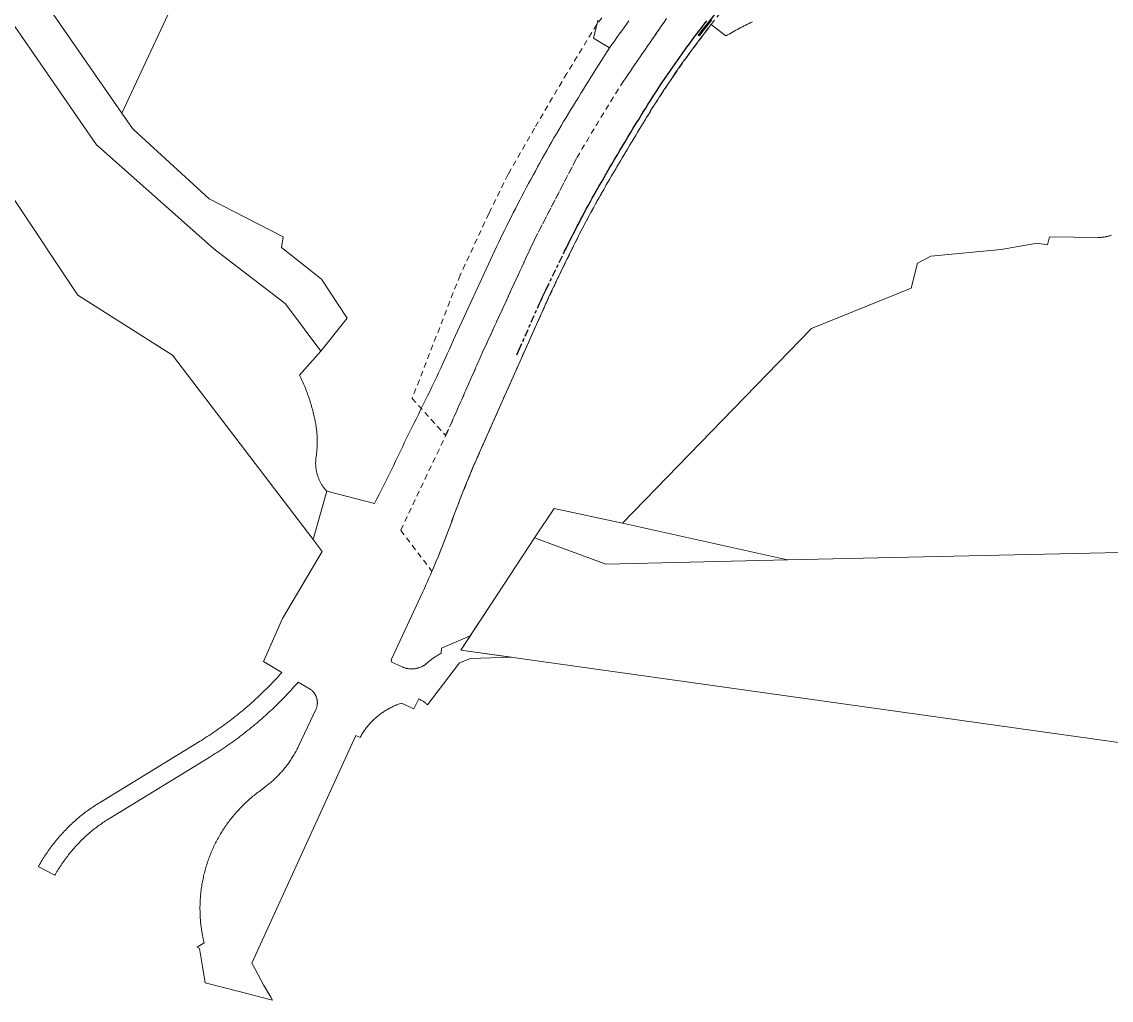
# Model space of a CAD drawing. Header units: metres. Extents: x 302931 to 308644, y 6253878 to 6257414.
# Drawn here: x 306749 to 307331, y 6254260 to 6254783 of the extents above; entities that cross this region are included whole.
import ezdxf

# ---------------------------------------------------------------- set-up
doc = ezdxf.new("R2010")
doc.units = ezdxf.units.M
doc.linetypes.add('Cable Exist UG', pattern=[8.2, 4, -1.2, 1.8, -1.2])
doc.linetypes.add('Dash', pattern=[5, 3, -2])
for name, color, linetype, lineweight in [('Cadastre Developer_SP_EXT', 9, 'Continuous', 5), ('Cadastre Land Parcels_SP_EXT', 9, 'Continuous', 5), ('Cadastre Roads_SP_EXT', 9, 'Continuous', 5)]:
    doc.layers.add(name, color=color, linetype=linetype, lineweight=lineweight)
for name, color, linetype in [('Duct_SP_EXT', 7, 'Continuous'), ('Mains_HV_EXT', 7, 'Continuous'), ('Mains_SL_EXT', 7, 'Continuous')]:
    doc.layers.add(name, color=color, linetype=linetype)

msp = doc.modelspace()

# ---------------------------------------------------------------- linework, layer by layer
at = {"layer": 'Cadastre Developer_SP_EXT', "linetype": 'Dash'}
for points in [[(307093.31, 6254784.99), (307070.29, 6254751.5), (307070.29, 6254751.5, 0.009628), (307045.18, 6254710.17), (307045.18, 6254710.17), (307022.47, 6254666.34), (306994.95, 6254606.57), (306976.12, 6254563.93), (306951.18, 6254511.36), (306951.18, 6254511.36), (306967.86, 6254489.45), (306973.12, 6254502.06), (306983.16, 6254528.66), (306989.98, 6254545.43), (307022.51, 6254618.73), (307035.65, 6254647.18), (307048.17, 6254672.5), (307059.68, 6254693.58), (307075.22, 6254719.91), (307087.02, 6254739.18), (307097.16, 6254754.5), (307104.84, 6254765.45), (307117.13, 6254781.73), (307135.69, 6254805.13)], [(307073.43, 6254805.52), (307055.97, 6254781.76), (307039.94, 6254755.56), (307022.68, 6254726.26), (307008.55, 6254701.66), (306998.35, 6254680.74), (306982.91, 6254647.77), (306957.27, 6254581.85), (306957.27, 6254581.85), (306975.12, 6254562.2), (306978.27, 6254568.8), (306978.27, 6254568.8), (306994.95, 6254606.57), (307022.47, 6254666.34), (307045.18, 6254710.17), (307045.18, 6254710.17, -0.009628), (307070.29, 6254751.5), (307070.29, 6254751.5), (307093.31, 6254784.99)]]:
    msp.add_lwpolyline(points, format="xyb", dxfattribs=at)
at = {"layer": 'Cadastre Land Parcels_SP_EXT', "linetype": 'Continuous'}
for points in [[(308137.11, 6255056.12), (307939.21, 6254942.02), (307657.94, 6254644.39), (307558.06, 6254560.23), (307506.01, 6254539.17), (307450.86, 6254516.88), (307413.15, 6254501.63), (307352, 6254499.98), (307157.96, 6254495.61), (307060.8, 6254493.31), (307022.75, 6254507.46), (307002.66, 6254476.88), (306983.31, 6254447.43), (307434, 6254384.1), (307445.13, 6254401.82), (307467.4, 6254415.07), (307494.55, 6254458.82), (307653.4, 6254551.94), (307959.96, 6254876.8), (307990.58, 6254901.11)], [(306705.58, 6254873.46), (306802.08, 6254734.39), (306885.2, 6254912.02)], [(306885.2, 6254912.02), (306802.08, 6254734.39), (306807.75, 6254726.22), (306808.54, 6254725.5), (306848.73, 6254688.59), (306888.31, 6254668.26), (306887.54, 6254662.63), (306908.87, 6254645.64), (306922.5, 6254624.7), (306908.48, 6254607.13), (306908.5, 6254607.1), (306897.11, 6254594.37), (306897.48, 6254593.61), (306897.85, 6254592.84), (306898.21, 6254592.07), (306898.57, 6254591.3), (306898.92, 6254590.52), (306899.26, 6254589.74), (306899.59, 6254588.96), (306899.92, 6254588.18), (306900.24, 6254587.39), (306900.55, 6254586.6), (306900.86, 6254585.81), (306901.16, 6254585.01), (306901.45, 6254584.22), (306901.73, 6254583.42), (306902.01, 6254582.61), (306902.28, 6254581.81), (306902.54, 6254581), (306902.8, 6254580.19), (306903.05, 6254579.38), (306903.29, 6254578.57), (306903.52, 6254577.75), (306903.75, 6254576.93), (306903.97, 6254576.11), (306904.18, 6254575.29), (306904.38, 6254574.46), (306904.58, 6254573.64), (306904.77, 6254572.81), (306904.95, 6254571.98), (306905.11, 6254571.35), (306905.25, 6254570.72), (306905.39, 6254570.08), (306905.52, 6254569.44), (306905.64, 6254568.81), (306905.76, 6254568.17), (306905.87, 6254567.53), (306905.97, 6254566.88), (306906, 6254566.69), (306906.06, 6254566.24), (306906.15, 6254565.6), (306906.22, 6254564.95), (306906.29, 6254564.31), (306906.36, 6254563.66), (306906.41, 6254563.01), (306906.46, 6254562.36), (306906.5, 6254561.72), (306906.53, 6254561.07), (306906.55, 6254560.42), (306906.57, 6254559.77), (306906.58, 6254559.12), (306906.58, 6254558.47), (306906.57, 6254557.82), (306906.56, 6254557.17), (306906.54, 6254556.52), (306906.51, 6254555.88), (306906.47, 6254555.23), (306906.43, 6254554.58), (306906.37, 6254553.93), (306906.31, 6254553.29), (306906.25, 6254552.64), (306906.17, 6254552), (306906.09, 6254551.35), (306906, 6254550.71), (306905.9, 6254550.07), (306905.85, 6254549.67), (306905.81, 6254549.26), (306905.78, 6254548.85), (306905.75, 6254548.44), (306905.73, 6254548.04), (306905.72, 6254547.63), (306905.72, 6254547.22), (306905.72, 6254546.81), (306905.74, 6254546.4), (306905.76, 6254545.99), (306905.78, 6254545.58), (306905.82, 6254545.18), (306905.86, 6254544.77), (306905.91, 6254544.36), (306905.97, 6254543.96), (306906.04, 6254543.55), (306906.11, 6254543.15), (306906.2, 6254542.75), (306906.28, 6254542.35), (306906.38, 6254541.95), (306906.49, 6254541.56), (306906.6, 6254541.16), (306906.72, 6254540.77), (306906.84, 6254540.38), (306906.98, 6254539.99), (306907.12, 6254539.61), (306907.26, 6254539.23), (306907.42, 6254538.85), (306907.58, 6254538.47), (306907.75, 6254538.1), (306907.93, 6254537.73), (306908.11, 6254537.36), (306908.3, 6254537), (306908.5, 6254536.64), (306908.7, 6254536.28), (306908.92, 6254535.93), (306909.13, 6254535.58), (306909.36, 6254535.24), (306909.59, 6254534.9), (306909.82, 6254534.56), (306910.06, 6254534.23), (306910.31, 6254533.91), (306910.57, 6254533.58), (306910.83, 6254533.27), (306911.1, 6254532.95), (306911.37, 6254532.65), (306911.65, 6254532.35), (306937.2, 6254525.77), (306938.5, 6254528.3), (306939.79, 6254530.83), (306941.05, 6254533.32), (306942.31, 6254535.82), (306943.55, 6254538.32), (306944.79, 6254540.82), (306946.03, 6254543.33), (306947.25, 6254545.84), (306948.47, 6254548.36), (306949.68, 6254550.88), (306950.89, 6254553.4), (306952.08, 6254555.92), (306953.28, 6254558.45), (306954.46, 6254560.98), (306955.63, 6254563.52), (306956.89, 6254565.97), (306958.14, 6254568.42), (306959.38, 6254570.87), (306960.62, 6254573.33), (306961.84, 6254575.79), (306963.06, 6254578.26), (306964.28, 6254580.73), (306965.49, 6254583.2), (306966.69, 6254585.68), (306967.89, 6254588.16), (306969.08, 6254590.65), (306970.26, 6254593.14), (306971.44, 6254595.64), (306972.6, 6254598.14), (306973.77, 6254600.64), (306974.92, 6254603.15), (306976.07, 6254605.66), (306977.21, 6254608.17), (306978.35, 6254610.69), (306979.47, 6254613.21), (307001.25, 6254660.54), (307002.34, 6254662.82), (307003.44, 6254665.11), (307004.55, 6254667.39), (307005.66, 6254669.67), (307006.77, 6254671.94), (307007.9, 6254674.21), (307009.03, 6254676.48), (307010.17, 6254678.74), (307011.31, 6254681), (307012.47, 6254683.26), (307013.62, 6254685.51), (307014.79, 6254687.76), (307015.96, 6254690.01), (307017.14, 6254692.25), (307018.33, 6254694.49), (307019.52, 6254696.72), (307020.72, 6254698.96), (307021.93, 6254701.18), (307023.15, 6254703.41), (307024.37, 6254705.63), (307025.59, 6254707.84), (307026.83, 6254710.06), (307028.07, 6254712.27), (307029.32, 6254714.47), (307030.57, 6254716.67), (307031.83, 6254718.87), (307033.1, 6254721.07), (307034.38, 6254723.26), (307035.66, 6254725.44), (307036.95, 6254727.63), (307038.24, 6254729.8), (307039.54, 6254731.98), (307040.85, 6254734.15), (307042.17, 6254736.32), (307043.49, 6254738.48), (307044.82, 6254740.64), (307046.15, 6254742.79), (307047.49, 6254744.94), (307048.82, 6254747.11), (307050.15, 6254749.26), (307051.48, 6254751.42), (307052.83, 6254753.57), (307054.18, 6254755.72), (307055.53, 6254757.87), (307056.89, 6254760.01), (307062.81, 6254769.28), (307054.18, 6254774.37), (307054.45, 6254775.34), (307054.71, 6254776.31), (307054.96, 6254777.28), (307055.21, 6254778.25), (307055.44, 6254779.23), (307055.67, 6254780.2), (307055.9, 6254781.18), (307056.11, 6254782.16), (307056.32, 6254783.14), (307056.52, 6254784.12)], [(306708.19, 6254742.61), (306778.69, 6254637.11), (306829.17, 6254605.07), (306904.37, 6254506.52), (306904.58, 6254507.29), (306911.65, 6254532.35), (306911.37, 6254532.65), (306911.1, 6254532.95), (306910.83, 6254533.27), (306910.57, 6254533.58), (306910.31, 6254533.91), (306910.06, 6254534.23), (306909.82, 6254534.56), (306909.59, 6254534.9), (306909.36, 6254535.24), (306909.13, 6254535.58), (306908.92, 6254535.93), (306908.7, 6254536.28), (306908.5, 6254536.64), (306908.3, 6254537), (306908.11, 6254537.36), (306907.93, 6254537.73), (306907.75, 6254538.1), (306907.58, 6254538.47), (306907.42, 6254538.85), (306907.26, 6254539.23), (306907.12, 6254539.61), (306906.98, 6254539.99), (306906.84, 6254540.38), (306906.72, 6254540.77), (306906.6, 6254541.16), (306906.49, 6254541.56), (306906.38, 6254541.95), (306906.28, 6254542.35), (306906.2, 6254542.75), (306906.11, 6254543.15), (306906.04, 6254543.55), (306905.97, 6254543.96), (306905.91, 6254544.36), (306905.86, 6254544.77), (306905.82, 6254545.18), (306905.78, 6254545.58), (306905.76, 6254545.99), (306905.74, 6254546.4), (306905.72, 6254546.81), (306905.72, 6254547.22), (306905.72, 6254547.63), (306905.73, 6254548.04), (306905.75, 6254548.44), (306905.78, 6254548.85), (306905.81, 6254549.26), (306905.85, 6254549.67), (306905.9, 6254550.07), (306906, 6254550.71), (306906.09, 6254551.35), (306906.17, 6254552), (306906.25, 6254552.64), (306906.31, 6254553.29), (306906.37, 6254553.93), (306906.43, 6254554.58), (306906.47, 6254555.23), (306906.51, 6254555.88), (306906.54, 6254556.52), (306906.56, 6254557.17), (306906.57, 6254557.82), (306906.58, 6254558.47), (306906.58, 6254559.12), (306906.57, 6254559.77), (306906.55, 6254560.42), (306906.53, 6254561.07), (306906.5, 6254561.72), (306906.46, 6254562.36), (306906.41, 6254563.01), (306906.36, 6254563.66), (306906.29, 6254564.31), (306906.22, 6254564.95), (306906.15, 6254565.6), (306906.06, 6254566.24), (306906, 6254566.69), (306905.97, 6254566.88), (306905.87, 6254567.53), (306905.76, 6254568.17), (306905.64, 6254568.81), (306905.52, 6254569.44), (306905.39, 6254570.08), (306905.25, 6254570.72), (306905.11, 6254571.35), (306904.95, 6254571.98), (306904.77, 6254572.81), (306904.58, 6254573.64), (306904.38, 6254574.46), (306904.18, 6254575.29), (306903.97, 6254576.11), (306903.75, 6254576.93), (306903.52, 6254577.75), (306903.29, 6254578.57), (306903.05, 6254579.38), (306902.8, 6254580.19), (306902.54, 6254581), (306902.28, 6254581.81), (306902.01, 6254582.61), (306901.73, 6254583.42), (306901.45, 6254584.22), (306901.16, 6254585.01), (306900.86, 6254585.81), (306900.55, 6254586.6), (306900.24, 6254587.39), (306899.92, 6254588.18), (306899.59, 6254588.96), (306899.26, 6254589.74), (306898.92, 6254590.52), (306898.57, 6254591.3), (306898.21, 6254592.07), (306897.85, 6254592.84), (306897.48, 6254593.61), (306897.11, 6254594.37), (306908.5, 6254607.1), (306908.48, 6254607.13), (306890.75, 6254630.94), (306889.45, 6254632.69), (306852.88, 6254660.62), (306851.3, 6254661.82), (306789.57, 6254716.57), (306788.55, 6254717.48), (306679.64, 6254875.01)], [(307139.26, 6254783.18), (307138.34, 6254782.76), (307137.43, 6254782.33), (307136.52, 6254781.89), (307135.61, 6254781.45), (307134.71, 6254781), (307133.8, 6254780.54), (307132.91, 6254780.08), (307132.01, 6254779.61), (307131.12, 6254779.13), (307130.24, 6254778.65), (307129.35, 6254778.16), (307128.48, 6254777.66), (307127.6, 6254777.15), (307126.73, 6254776.64), (307125.86, 6254776.12), (307125, 6254775.6), (307117.13, 6254781.73), (307115.79, 6254780.01), (307114.46, 6254778.29), (307113.14, 6254776.57), (307111.82, 6254774.84), (307110.5, 6254773.1), (307109.2, 6254771.36), (307107.9, 6254769.62), (307106.6, 6254767.87), (307105.32, 6254766.11), (307104.04, 6254764.35), (307102.77, 6254762.59), (307101.51, 6254760.82), (307100.27, 6254759.04), (307099.02, 6254757.26), (307097.79, 6254755.47), (307096.56, 6254753.68), (307095.34, 6254751.88), (307094.13, 6254750.08), (307092.92, 6254748.28), (307091.72, 6254746.47), (307090.54, 6254744.65), (307089.35, 6254742.83), (307088.18, 6254741.01), (307087.02, 6254739.18), (307085.85, 6254737.34), (307084.7, 6254735.5), (307083.56, 6254733.66), (307082.42, 6254731.82), (307080.96, 6254729.44), (307079.52, 6254727.07), (307078.08, 6254724.69), (307076.64, 6254722.3), (307075.22, 6254719.91), (307073.79, 6254717.53), (307072.35, 6254715.15), (307070.91, 6254712.77), (307069.48, 6254710.39), (307068.06, 6254708), (307066.65, 6254705.6), (307065.24, 6254703.21), (307063.84, 6254700.8), (307062.45, 6254698.4), (307061.06, 6254695.99), (307059.68, 6254693.58), (307058.3, 6254691.16), (307057.26, 6254689.31), (307056.22, 6254687.46), (307055.19, 6254685.6), (307054.17, 6254683.74), (307053.15, 6254681.88), (307052.14, 6254680.01), (307051.14, 6254678.14), (307050.14, 6254676.26), (307049.15, 6254674.38), (307048.17, 6254672.5), (307047.19, 6254670.61), (307046.22, 6254668.72), (307045.26, 6254666.83), (307044.31, 6254664.93), (307043.36, 6254663.03), (307042.42, 6254661.13), (307041.48, 6254659.22), (307031.45, 6254638.52), (307030.61, 6254636.74), (307029.78, 6254634.96), (307028.96, 6254633.17), (307028.14, 6254631.39), (306992.24, 6254550.63), (306991.48, 6254548.9), (306990.73, 6254547.16), (306989.98, 6254545.43), (306989.24, 6254543.69), (306988.5, 6254541.94), (306987.77, 6254540.2), (306987.05, 6254538.45), (306986.34, 6254536.7), (306985.63, 6254534.94), (306984.93, 6254533.19), (306984.24, 6254531.43), (306983.55, 6254529.66), (306982.87, 6254527.9), (306982.19, 6254526.11), (306981.5, 6254524.31), (306980.82, 6254522.5), (306980.15, 6254520.69), (306979.49, 6254518.87), (306978.83, 6254517.06), (306978.17, 6254515.24), (306977.49, 6254513.34), (306976.8, 6254511.47), (306976.09, 6254509.62), (306975.38, 6254507.77), (306974.66, 6254505.92), (306973.93, 6254504.08), (306973.2, 6254502.24), (306972.46, 6254500.4), (306971.71, 6254498.57), (306970.95, 6254496.74), (306970.19, 6254494.91), (306969.42, 6254493.09), (306968.64, 6254491.27), (306967.86, 6254489.45), (306967.06, 6254487.63), (306966.27, 6254485.82), (306965.46, 6254484.01), (306964.65, 6254482.2), (306963.83, 6254480.4), (306963, 6254478.6), (306946.02, 6254442.25), (306946.51, 6254440.94), (306951.97, 6254438.4), (306952.26, 6254438.28), (306952.55, 6254438.16), (306952.85, 6254438.05), (306953.14, 6254437.95), (306953.45, 6254437.85), (306953.75, 6254437.77), (306954.05, 6254437.69), (306954.36, 6254437.62), (306954.67, 6254437.55), (306954.98, 6254437.5), (306955.29, 6254437.45), (306955.6, 6254437.41), (306955.91, 6254437.37), (306956.23, 6254437.35), (306956.54, 6254437.33), (306956.86, 6254437.32), (306957.17, 6254437.32), (306957.48, 6254437.33), (306957.8, 6254437.34), (306958.11, 6254437.37), (306958.42, 6254437.4), (306958.74, 6254437.44), (306959.05, 6254437.48), (306959.36, 6254437.54), (306959.66, 6254437.6), (306959.97, 6254437.67), (306960.27, 6254437.75), (306960.58, 6254437.83), (306960.88, 6254437.92), (306961.17, 6254438.02), (306961.47, 6254438.13), (306961.76, 6254438.25), (306962.04, 6254438.37), (306962.33, 6254438.5), (306962.61, 6254438.63), (306962.89, 6254438.78), (306963.16, 6254438.93), (306963.43, 6254439.09), (306963.7, 6254439.25), (306963.96, 6254439.42), (306964.22, 6254439.6), (306964.47, 6254439.78), (306964.72, 6254439.97), (306964.96, 6254440.17), (306965.19, 6254440.37), (306965.43, 6254440.58), (306965.82, 6254440.93), (306966.22, 6254441.27), (306966.63, 6254441.61), (306967.04, 6254441.94), (306967.46, 6254442.26), (306967.88, 6254442.58), (306968.3, 6254442.9), (306968.73, 6254443.21), (306969.16, 6254443.51), (306969.6, 6254443.81), (306970.05, 6254444.1), (306970.49, 6254444.38), (306970.94, 6254444.66), (306971.4, 6254444.93), (306971.85, 6254445.2), (306972.31, 6254445.46), (306972.78, 6254445.71), (306973.06, 6254448.41), (306988.32, 6254455.05), (307002.66, 6254476.88), (307022.75, 6254507.46), (307033.19, 6254523), (307069.66, 6254515.15), (307170.69, 6254619.32), (307224.04, 6254640.82), (307227.38, 6254654.19), (307234.55, 6254657.93), (307272.18, 6254661.42), (307291.33, 6254664.91), (307296.93, 6254663.92), (307297.91, 6254668.22), (307323.78, 6254667.92), (307324.19, 6254667.92), (307324.6, 6254667.93), (307325.02, 6254667.94), (307325.43, 6254667.96), (307325.84, 6254667.99), (307326.25, 6254668.03), (307326.66, 6254668.07), (307327.07, 6254668.12), (307327.48, 6254668.18), (307327.89, 6254668.25), (307328.3, 6254668.33), (307328.7, 6254668.41), (307329.1, 6254668.5), (307329.51, 6254668.59), (307329.91, 6254668.7), (307330.3, 6254668.81), (307330.7, 6254668.93), (307331.09, 6254669.06)], [(307056.52, 6254784.12), (307056.32, 6254783.14), (307056.11, 6254782.16), (307055.9, 6254781.18), (307055.67, 6254780.2), (307055.44, 6254779.23), (307055.21, 6254778.25), (307054.96, 6254777.28), (307054.71, 6254776.31), (307054.45, 6254775.34), (307054.18, 6254774.37), (307062.81, 6254769.28), (307064.1, 6254771.09), (307065.39, 6254772.9), (307066.69, 6254774.71), (307067.99, 6254776.51), (307069.29, 6254778.31), (307070.59, 6254780.1), (307071.89, 6254781.89), (307073.2, 6254783.67)], [(307118.44, 6254783.27), (307117.13, 6254781.73), (307125, 6254775.6), (307125.86, 6254776.12), (307126.73, 6254776.64), (307127.6, 6254777.15), (307128.48, 6254777.66), (307129.35, 6254778.16), (307130.24, 6254778.65), (307131.12, 6254779.13), (307132.01, 6254779.61), (307132.91, 6254780.08), (307133.8, 6254780.54), (307134.71, 6254781), (307135.61, 6254781.45), (307136.52, 6254781.89), (307137.43, 6254782.33), (307138.34, 6254782.76), (307139.26, 6254783.18)], [(307331.09, 6254669.06), (307330.7, 6254668.93), (307330.3, 6254668.81), (307329.91, 6254668.7), (307329.51, 6254668.59), (307329.1, 6254668.5), (307328.7, 6254668.41), (307328.3, 6254668.33), (307327.89, 6254668.25), (307327.48, 6254668.18), (307327.07, 6254668.12), (307326.66, 6254668.07), (307326.25, 6254668.03), (307325.84, 6254667.99), (307325.43, 6254667.96), (307325.02, 6254667.94), (307324.6, 6254667.93), (307324.19, 6254667.92), (307323.78, 6254667.92), (307297.91, 6254668.22), (307296.93, 6254663.92), (307291.33, 6254664.91), (307272.18, 6254661.42), (307234.55, 6254657.93), (307227.38, 6254654.19), (307224.04, 6254640.82), (307170.69, 6254619.32), (307069.66, 6254515.15), (307157.95, 6254495.6), (307352, 6254499.98)]]:
    msp.add_lwpolyline(points, dxfattribs=at)
at = {"layer": 'Cadastre Roads_SP_EXT', "linetype": 'Continuous'}
msp.add_lwpolyline([(307073.2, 6254783.67), (307071.89, 6254781.89), (307070.59, 6254780.1), (307069.29, 6254778.31), (307067.99, 6254776.51), (307066.69, 6254774.71), (307065.39, 6254772.9), (307064.1, 6254771.09), (307062.81, 6254769.28), (307056.89, 6254760.01), (307055.53, 6254757.87), (307054.18, 6254755.72), (307052.83, 6254753.57), (307051.48, 6254751.42), (307050.15, 6254749.26), (307048.82, 6254747.11), (307047.49, 6254744.94), (307046.15, 6254742.79), (307044.82, 6254740.64), (307043.49, 6254738.48), (307042.17, 6254736.32), (307040.85, 6254734.15), (307039.54, 6254731.98), (307038.24, 6254729.8), (307036.95, 6254727.63), (307035.66, 6254725.44), (307034.38, 6254723.26), (307033.1, 6254721.07), (307031.83, 6254718.87), (307030.57, 6254716.67), (307029.32, 6254714.47), (307028.07, 6254712.27), (307026.83, 6254710.06), (307025.59, 6254707.84), (307024.37, 6254705.63), (307023.15, 6254703.41), (307021.93, 6254701.18), (307020.72, 6254698.96), (307019.52, 6254696.72), (307018.33, 6254694.49), (307017.14, 6254692.25), (307015.96, 6254690.01), (307014.79, 6254687.76), (307013.62, 6254685.51), (307012.47, 6254683.26), (307011.31, 6254681), (307010.17, 6254678.74), (307009.03, 6254676.48), (307007.9, 6254674.21), (307006.77, 6254671.94), (307005.66, 6254669.67), (307004.55, 6254667.39), (307003.44, 6254665.11), (307002.34, 6254662.82), (307001.25, 6254660.54), (306979.47, 6254613.21), (306978.35, 6254610.69), (306977.21, 6254608.17), (306976.07, 6254605.66), (306974.92, 6254603.15), (306973.77, 6254600.64), (306972.6, 6254598.14), (306971.44, 6254595.64), (306970.26, 6254593.14), (306969.08, 6254590.65), (306967.89, 6254588.16), (306966.69, 6254585.68), (306965.49, 6254583.2), (306964.28, 6254580.73), (306963.06, 6254578.26), (306961.84, 6254575.79), (306960.62, 6254573.33), (306959.38, 6254570.87), (306958.14, 6254568.42), (306956.89, 6254565.97), (306955.63, 6254563.52), (306954.46, 6254560.98), (306953.28, 6254558.45), (306952.08, 6254555.92), (306950.89, 6254553.4), (306949.68, 6254550.88), (306948.47, 6254548.36), (306947.25, 6254545.84), (306946.03, 6254543.33), (306944.79, 6254540.82), (306943.55, 6254538.32), (306942.31, 6254535.82), (306941.05, 6254533.32), (306939.79, 6254530.83), (306938.5, 6254528.3), (306937.2, 6254525.77), (306911.65, 6254532.35), (306904.58, 6254507.29), (306904.37, 6254506.52), (306909.15, 6254500.14), (306888.06, 6254464.34), (306877.88, 6254441.34), (306887.69, 6254435.5), (306886.9, 6254434.63), (306886.08, 6254433.71), (306885.25, 6254432.8), (306884.42, 6254431.9), (306883.58, 6254431), (306882.73, 6254430.11), (306881.88, 6254429.22), (306881.03, 6254428.34), (306880.16, 6254427.46), (306879.3, 6254426.59), (306878.42, 6254425.73), (306877.54, 6254424.87), (306876.66, 6254424.02), (306875.77, 6254423.17), (306874.87, 6254422.32), (306873.97, 6254421.49), (306873.07, 6254420.65), (306872.16, 6254419.83), (306871.24, 6254419.01), (306870.32, 6254418.19), (306869.39, 6254417.38), (306868.46, 6254416.58), (306867.52, 6254415.78), (306866.58, 6254414.99), (306865.63, 6254414.21), (306864.68, 6254413.43), (306863.72, 6254412.66), (306862.76, 6254411.89), (306861.79, 6254411.13), (306860.82, 6254410.37), (306859.84, 6254409.63), (306858.86, 6254408.88), (306857.87, 6254408.15), (306856.88, 6254407.42), (306855.88, 6254406.69), (306854.88, 6254405.98), (306853.88, 6254405.27), (306852.87, 6254404.56), (306851.86, 6254403.86), (306850.84, 6254403.17), (306849.81, 6254402.49), (306848.79, 6254401.81), (306847.75, 6254401.13), (306846.72, 6254400.47), (306845.68, 6254399.81), (306844.63, 6254399.16), (306843.58, 6254398.51), (306790.2, 6254365.85), (306789.47, 6254365.4), (306788.75, 6254364.94), (306788.02, 6254364.48), (306787.31, 6254364.01), (306786.59, 6254363.53), (306785.89, 6254363.05), (306785.18, 6254362.56), (306784.48, 6254362.06), (306783.79, 6254361.56), (306783.1, 6254361.05), (306782.41, 6254360.54), (306781.73, 6254360.02), (306781.05, 6254359.49), (306780.38, 6254358.96), (306779.72, 6254358.42), (306779.06, 6254357.87), (306778.4, 6254357.32), (306777.75, 6254356.75), (306777.1, 6254356.18), (306776.47, 6254355.6), (306775.83, 6254355.02), (306775.2, 6254354.43), (306774.58, 6254353.83), (306773.96, 6254353.23), (306773.35, 6254352.63), (306772.74, 6254352.01), (306772.14, 6254351.4), (306771.54, 6254350.77), (306770.95, 6254350.15), (306770.37, 6254349.51), (306769.79, 6254348.88), (306769.21, 6254348.23), (306768.65, 6254347.58), (306768.08, 6254346.93), (306767.53, 6254346.27), (306766.98, 6254345.61), (306766.43, 6254344.94), (306765.9, 6254344.26), (306765.37, 6254343.59), (306764.84, 6254342.9), (306764.32, 6254342.21), (306763.81, 6254341.52), (306763.3, 6254340.82), (306762.8, 6254340.12), (306762.31, 6254339.42), (306761.82, 6254338.7), (306761.34, 6254337.99), (306760.86, 6254337.27), (306760.4, 6254336.55), (306759.93, 6254335.82), (306759.48, 6254335.08), (306759.03, 6254334.35), (306758.59, 6254333.61), (306758.15, 6254332.86), (306757.73, 6254332.12), (306757.48, 6254331.72), (306766.39, 6254327.19), (306766.63, 6254327.59), (306767.04, 6254328.3), (306767.46, 6254329.01), (306767.89, 6254329.71), (306768.32, 6254330.41), (306768.76, 6254331.11), (306769.21, 6254331.8), (306769.66, 6254332.49), (306770.12, 6254333.17), (306770.59, 6254333.85), (306771.06, 6254334.52), (306771.54, 6254335.19), (306772.03, 6254335.85), (306772.52, 6254336.51), (306773.02, 6254337.17), (306773.52, 6254337.82), (306774.03, 6254338.46), (306774.55, 6254339.1), (306775.07, 6254339.74), (306775.6, 6254340.37), (306776.14, 6254340.99), (306776.68, 6254341.61), (306777.23, 6254342.23), (306777.78, 6254342.84), (306778.34, 6254343.44), (306778.91, 6254344.04), (306779.48, 6254344.63), (306780.05, 6254345.22), (306780.64, 6254345.8), (306781.23, 6254346.38), (306781.82, 6254346.95), (306782.42, 6254347.51), (306783.02, 6254348.07), (306783.63, 6254348.62), (306784.25, 6254349.17), (306784.87, 6254349.71), (306785.49, 6254350.25), (306786.12, 6254350.77), (306786.76, 6254351.28), (306787.4, 6254351.79), (306788.05, 6254352.29), (306788.7, 6254352.79), (306789.35, 6254353.28), (306790.02, 6254353.76), (306790.68, 6254354.24), (306791.35, 6254354.71), (306792.03, 6254355.17), (306792.71, 6254355.63), (306793.39, 6254356.08), (306794.08, 6254356.52), (306794.77, 6254356.96), (306795.47, 6254357.39), (306848.85, 6254390.05), (306849.92, 6254390.71), (306850.98, 6254391.38), (306852.04, 6254392.05), (306853.09, 6254392.72), (306854.14, 6254393.41), (306855.19, 6254394.1), (306856.23, 6254394.79), (306857.27, 6254395.49), (306858.3, 6254396.2), (306859.33, 6254396.92), (306860.36, 6254397.64), (306861.38, 6254398.37), (306862.39, 6254399.1), (306863.4, 6254399.84), (306864.41, 6254400.59), (306865.41, 6254401.34), (306866.41, 6254402.1), (306867.4, 6254402.86), (306868.39, 6254403.63), (306869.37, 6254404.41), (306870.35, 6254405.19), (306871.32, 6254405.98), (306872.29, 6254406.77), (306873.25, 6254407.57), (306874.21, 6254408.38), (306875.16, 6254409.19), (306876.11, 6254410.01), (306877.05, 6254410.83), (306877.99, 6254411.66), (306878.92, 6254412.5), (306879.85, 6254413.34), (306880.77, 6254414.18), (306881.69, 6254415.04), (306882.6, 6254415.89), (306883.51, 6254416.76), (306884.41, 6254417.63), (306885.3, 6254418.5), (306886.19, 6254419.38), (306887.08, 6254420.26), (306887.96, 6254421.15), (306888.83, 6254422.05), (306889.7, 6254422.95), (306890.56, 6254423.86), (306891.42, 6254424.77), (306892.27, 6254425.69), (306893.12, 6254426.61), (306893.96, 6254427.53), (306894.79, 6254428.47), (306895.62, 6254429.41), (306896.42, 6254430.32), (306902.8, 6254426.52), (306903.05, 6254426.38), (306903.24, 6254426.23), (306903.44, 6254426.07), (306903.64, 6254425.89), (306903.83, 6254425.72), (306904.02, 6254425.53), (306904.21, 6254425.34), (306904.38, 6254425.15), (306904.56, 6254424.95), (306904.72, 6254424.75), (306904.88, 6254424.54), (306905.04, 6254424.32), (306905.18, 6254424.11), (306905.32, 6254423.88), (306905.46, 6254423.66), (306905.59, 6254423.43), (306905.71, 6254423.2), (306905.82, 6254422.96), (306905.93, 6254422.72), (306906.03, 6254422.47), (306906.12, 6254422.23), (306906.2, 6254421.98), (306906.28, 6254421.73), (306906.35, 6254421.48), (306906.41, 6254421.22), (306906.47, 6254420.97), (306906.51, 6254420.71), (306906.55, 6254420.45), (306906.59, 6254420.19), (306906.61, 6254419.93), (306906.63, 6254419.67), (306906.63, 6254419.4), (306906.64, 6254419.14), (306906.63, 6254418.88), (306906.61, 6254418.62), (306906.59, 6254418.36), (306906.56, 6254418.1), (306906.53, 6254417.84), (306906.48, 6254417.58), (306906.43, 6254417.33), (306906.37, 6254417.07), (306906.3, 6254416.82), (306906.22, 6254416.57), (306906.14, 6254416.32), (306906.05, 6254416.07), (306896.82, 6254396.46), (306896.53, 6254395.85), (306896.23, 6254395.24), (306895.93, 6254394.64), (306895.61, 6254394.04), (306895.3, 6254393.45), (306894.97, 6254392.86), (306894.64, 6254392.27), (306894.3, 6254391.68), (306893.96, 6254391.1), (306893.6, 6254390.53), (306893.25, 6254389.96), (306892.88, 6254389.39), (306892.51, 6254388.82), (306892.13, 6254388.26), (306891.75, 6254387.71), (306891.36, 6254387.16), (306890.96, 6254386.61), (306890.56, 6254386.07), (306890.15, 6254385.53), (306889.73, 6254385), (306889.31, 6254384.47), (306888.88, 6254383.95), (306888.45, 6254383.43), (306888.01, 6254382.92), (306887.57, 6254382.41), (306887.12, 6254381.9), (306886.66, 6254381.4), (306886.2, 6254380.91), (306885.73, 6254380.42), (306885.26, 6254379.94), (306884.78, 6254379.46), (306884.29, 6254378.99), (306883.8, 6254378.53), (306883.31, 6254378.07), (306882.81, 6254377.61), (306882.3, 6254377.16), (306881.79, 6254376.72), (306881.28, 6254376.28), (306880.76, 6254375.85), (306880.23, 6254375.42), (306879.7, 6254375), (306879.16, 6254374.59), (306878.63, 6254374.18), (306875.29, 6254371.68), (306874.66, 6254371.21), (306874.03, 6254370.73), (306873.42, 6254370.25), (306872.8, 6254369.76), (306872.19, 6254369.26), (306871.59, 6254368.76), (306870.99, 6254368.25), (306870.4, 6254367.73), (306869.81, 6254367.21), (306869.23, 6254366.68), (306868.65, 6254366.15), (306868.08, 6254365.61), (306867.51, 6254365.07), (306866.95, 6254364.52), (306866.4, 6254363.96), (306865.85, 6254363.4), (306865.31, 6254362.84), (306864.77, 6254362.26), (306864.24, 6254361.69), (306863.71, 6254361.1), (306863.19, 6254360.52), (306862.67, 6254359.92), (306862.17, 6254359.33), (306861.66, 6254358.72), (306861.17, 6254358.12), (306860.68, 6254357.5), (306860.19, 6254356.89), (306859.72, 6254356.26), (306859.24, 6254355.63), (306858.78, 6254355), (306858.32, 6254354.37), (306857.87, 6254353.73), (306857.42, 6254353.08), (306856.99, 6254352.43), (306856.55, 6254351.78), (306856.13, 6254351.12), (306855.71, 6254350.45), (306855.29, 6254349.79), (306854.89, 6254349.12), (306854.49, 6254348.44), (306854.1, 6254347.76), (306853.71, 6254347.08), (306853.34, 6254346.39), (306852.96, 6254345.7), (306852.6, 6254345.01), (306852.24, 6254344.31), (306851.89, 6254343.61), (306851.55, 6254342.9), (306851.21, 6254342.2), (306850.89, 6254341.49), (306850.57, 6254340.77), (306850.25, 6254340.05), (306849.94, 6254339.33), (306849.64, 6254338.61), (306849.35, 6254337.88), (306849.07, 6254337.15), (306848.79, 6254336.42), (306848.52, 6254335.68), (306848.26, 6254334.94), (306848, 6254334.2), (306847.75, 6254333.46), (306847.51, 6254332.71), (306847.28, 6254331.97), (306847.06, 6254331.21), (306846.84, 6254330.46), (306846.63, 6254329.71), (306846.43, 6254328.95), (306846.23, 6254328.19), (306846.04, 6254327.43), (306845.86, 6254326.67), (306845.69, 6254325.9), (306845.53, 6254325.14), (306845.37, 6254324.37), (306845.23, 6254323.6), (306845.09, 6254322.83), (306844.95, 6254322.06), (306844.83, 6254321.28), (306844.71, 6254320.51), (306844.6, 6254319.73), (306844.5, 6254318.96), (306844.41, 6254318.18), (306844.32, 6254317.4), (306844.24, 6254316.62), (306844.17, 6254315.84), (306844.11, 6254315.06), (306844.05, 6254314.28), (306844.01, 6254313.5), (306843.97, 6254312.71), (306843.94, 6254311.93), (306843.92, 6254311.15), (306843.9, 6254310.36), (306843.89, 6254309.58), (306843.9, 6254308.79), (306843.91, 6254308.01), (306843.92, 6254307.23), (306843.95, 6254306.44), (306843.98, 6254305.66), (306844.02, 6254304.88), (306844.07, 6254304.1), (306844.12, 6254303.31), (306844.19, 6254302.53), (306844.26, 6254301.75), (306844.34, 6254300.97), (306844.43, 6254300.19), (306844.52, 6254299.42), (306844.63, 6254298.64), (306844.74, 6254297.86), (306844.86, 6254297.09), (306844.98, 6254296.31), (306845.12, 6254295.54), (306845.26, 6254294.77), (306845.41, 6254294), (306845.57, 6254293.23), (306845.74, 6254292.46), (306845.91, 6254291.7), (306846.09, 6254290.93), (306842.31, 6254288.56), (306843.63, 6254287.89), (306845.34, 6254277.26), (306846.58, 6254269.58), (306855.7, 6254267.23), (306864.77, 6254264.89), (306880.49, 6254260.84), (306882.64, 6254260.29), (306881.68, 6254261.95), (306881.17, 6254262.84), (306878.39, 6254267.68), (306878.07, 6254268.22), (306873.21, 6254277.23), (306871.61, 6254280.11), (306927.25, 6254401.72), (306929.44, 6254400.69), (306929.71, 6254401.17), (306929.98, 6254401.66), (306930.27, 6254402.13), (306930.55, 6254402.6), (306930.85, 6254403.07), (306931.15, 6254403.53), (306931.46, 6254403.99), (306931.77, 6254404.45), (306932.1, 6254404.9), (306932.42, 6254405.34), (306932.76, 6254405.78), (306933.1, 6254406.22), (306933.44, 6254406.65), (306933.8, 6254407.08), (306934.16, 6254407.5), (306934.52, 6254407.91), (306934.89, 6254408.32), (306935.27, 6254408.73), (306935.65, 6254409.13), (306936.04, 6254409.52), (306936.43, 6254409.91), (306936.83, 6254410.3), (306937.24, 6254410.67), (306937.65, 6254411.04), (306938.06, 6254411.41), (306938.49, 6254411.77), (306938.91, 6254412.12), (306939.34, 6254412.47), (306939.78, 6254412.81), (306940.22, 6254413.15), (306940.67, 6254413.48), (306941.12, 6254413.8), (306941.57, 6254414.12), (306942.03, 6254414.43), (306942.5, 6254414.73), (306942.97, 6254415.03), (306943.44, 6254415.32), (306943.92, 6254415.6), (306944.4, 6254415.88), (306944.89, 6254416.15), (306945.38, 6254416.41), (306945.87, 6254416.67), (306946.37, 6254416.92), (306946.87, 6254417.16), (306947.37, 6254417.39), (306947.88, 6254417.62), (306948.39, 6254417.84), (306948.91, 6254418.06), (306949.42, 6254418.26), (306949.94, 6254418.46), (306950.47, 6254418.65), (306950.99, 6254418.84), (306951.52, 6254419.02), (306958.17, 6254415.97), (306960.86, 6254421.33), (306961.25, 6254421.13), (306961.63, 6254420.92), (306962.01, 6254420.71), (306962.38, 6254420.48), (306962.75, 6254420.25), (306963.12, 6254420.02), (306963.48, 6254419.78), (306963.83, 6254419.53), (306964.19, 6254419.27), (306964.53, 6254419.01), (306964.87, 6254418.75), (306965.2, 6254418.47), (306965.53, 6254418.2), (306982.59, 6254440.56), (306988.53, 6254442.86), (307010.33, 6254443.63), (306983.31, 6254447.43), (306988.32, 6254455.05), (306973.06, 6254448.41), (306972.78, 6254445.71), (306972.31, 6254445.46), (306971.85, 6254445.2), (306971.4, 6254444.93), (306970.94, 6254444.66), (306970.49, 6254444.38), (306970.05, 6254444.1), (306969.6, 6254443.81), (306969.16, 6254443.51), (306968.73, 6254443.21), (306968.3, 6254442.9), (306967.88, 6254442.58), (306967.46, 6254442.26), (306967.04, 6254441.94), (306966.63, 6254441.61), (306966.22, 6254441.27), (306965.82, 6254440.93), (306965.43, 6254440.58), (306965.19, 6254440.37), (306964.96, 6254440.17), (306964.72, 6254439.97), (306964.47, 6254439.78), (306964.22, 6254439.6), (306963.96, 6254439.42), (306963.7, 6254439.25), (306963.43, 6254439.09), (306963.16, 6254438.93), (306962.89, 6254438.78), (306962.61, 6254438.63), (306962.33, 6254438.5), (306962.04, 6254438.37), (306961.76, 6254438.25), (306961.47, 6254438.13), (306961.17, 6254438.02), (306960.88, 6254437.92), (306960.58, 6254437.83), (306960.27, 6254437.75), (306959.97, 6254437.67), (306959.66, 6254437.6), (306959.36, 6254437.54), (306959.05, 6254437.48), (306958.74, 6254437.44), (306958.42, 6254437.4), (306958.11, 6254437.37), (306957.8, 6254437.34), (306957.48, 6254437.33), (306957.17, 6254437.32), (306956.86, 6254437.32), (306956.54, 6254437.33), (306956.23, 6254437.35), (306955.91, 6254437.37), (306955.6, 6254437.41), (306955.29, 6254437.45), (306954.98, 6254437.5), (306954.67, 6254437.55), (306954.36, 6254437.62), (306954.05, 6254437.69), (306953.75, 6254437.77), (306953.45, 6254437.85), (306953.14, 6254437.95), (306952.85, 6254438.05), (306952.55, 6254438.16), (306952.26, 6254438.28), (306951.97, 6254438.4), (306946.51, 6254440.94), (306946.02, 6254442.25), (306963, 6254478.6), (306963.83, 6254480.4), (306964.65, 6254482.2), (306965.46, 6254484.01), (306966.27, 6254485.82), (306967.06, 6254487.63), (306967.86, 6254489.45), (306968.64, 6254491.27), (306969.42, 6254493.09), (306970.19, 6254494.91), (306970.95, 6254496.74), (306971.71, 6254498.57), (306972.46, 6254500.4), (306973.2, 6254502.24), (306973.93, 6254504.08), (306974.66, 6254505.92), (306975.38, 6254507.77), (306976.09, 6254509.62), (306976.8, 6254511.47), (306977.49, 6254513.34), (306978.17, 6254515.24), (306978.83, 6254517.06), (306979.49, 6254518.87), (306980.15, 6254520.69), (306980.82, 6254522.5), (306981.5, 6254524.31), (306982.19, 6254526.11), (306982.87, 6254527.9), (306983.55, 6254529.66), (306984.24, 6254531.43), (306984.93, 6254533.19), (306985.63, 6254534.94), (306986.34, 6254536.7), (306987.05, 6254538.45), (306987.77, 6254540.2), (306988.5, 6254541.94), (306989.24, 6254543.69), (306989.98, 6254545.43), (306990.73, 6254547.16), (306991.48, 6254548.9), (306992.24, 6254550.63), (307028.14, 6254631.39), (307028.96, 6254633.17), (307029.78, 6254634.96), (307030.61, 6254636.74), (307031.45, 6254638.52), (307041.48, 6254659.22), (307042.42, 6254661.13), (307043.36, 6254663.03), (307044.31, 6254664.93), (307045.26, 6254666.83), (307046.22, 6254668.72), (307047.19, 6254670.61), (307048.17, 6254672.5), (307049.15, 6254674.38), (307050.14, 6254676.26), (307051.14, 6254678.14), (307052.14, 6254680.01), (307053.15, 6254681.88), (307054.17, 6254683.74), (307055.19, 6254685.6), (307056.22, 6254687.46), (307057.26, 6254689.31), (307058.3, 6254691.16), (307059.68, 6254693.58), (307061.06, 6254695.99), (307062.45, 6254698.4), (307063.84, 6254700.8), (307065.24, 6254703.21), (307066.65, 6254705.6), (307068.06, 6254708), (307069.48, 6254710.39), (307070.91, 6254712.77), (307072.35, 6254715.15), (307073.79, 6254717.53), (307075.22, 6254719.91), (307076.64, 6254722.3), (307078.08, 6254724.69), (307079.52, 6254727.07), (307080.96, 6254729.44), (307082.42, 6254731.82), (307083.56, 6254733.66), (307084.7, 6254735.5), (307085.85, 6254737.34), (307087.02, 6254739.18), (307088.18, 6254741.01), (307089.35, 6254742.83), (307090.54, 6254744.65), (307091.72, 6254746.47), (307092.92, 6254748.28), (307094.13, 6254750.08), (307095.34, 6254751.88), (307096.56, 6254753.68), (307097.79, 6254755.47), (307099.02, 6254757.26), (307100.27, 6254759.04), (307101.51, 6254760.82), (307102.77, 6254762.59), (307104.04, 6254764.35), (307105.32, 6254766.11), (307106.6, 6254767.87), (307107.9, 6254769.62), (307109.2, 6254771.36), (307110.5, 6254773.1), (307111.82, 6254774.84), (307113.14, 6254776.57), (307114.46, 6254778.29), (307115.79, 6254780.01), (307117.13, 6254781.73), (307118.44, 6254783.27)], dxfattribs=at)
at = {"layer": 'Duct_SP_EXT'}
for p, q in [((307116.96, 6254784.52), (307115.63, 6254782.95)), ((307112.93, 6254779.48), (307111.6, 6254777.75)), ((307113.31, 6254779.18), (307111.98, 6254777.45)), ((307114.26, 6254781.2), (307112.93, 6254779.48)), ((307112.93, 6254779.48), (307113.12, 6254779.33)), ((307113.31, 6254779.18), (307113.12, 6254779.33)), ((307114.64, 6254780.91), (307113.31, 6254779.18)), ((307115.63, 6254782.95), (307114.26, 6254781.2)), ((307114.26, 6254781.2), (307114.45, 6254781.06)), ((307114.64, 6254780.91), (307114.45, 6254781.06)), ((307116, 6254782.65), (307114.64, 6254780.91)), ((307115.63, 6254782.95), (307115.81, 6254782.8)), ((307116, 6254782.65), (307115.81, 6254782.8)), ((307117.32, 6254784.21), (307116, 6254782.65)), ((307111.6, 6254777.75), (307110.28, 6254776.02)), ((307110.28, 6254776.02), (307110.47, 6254775.88)), ((307110.66, 6254775.73), (307110.47, 6254775.88)), ((307111.98, 6254777.45), (307110.66, 6254775.73)), ((307111.6, 6254777.75), (307111.79, 6254777.6)), ((307111.98, 6254777.45), (307111.79, 6254777.6))]:
    msp.add_line(p, q, dxfattribs=at)
at = {"layer": 'Mains_HV_EXT', "linetype": 'Cable Exist UG'}
msp.add_lwpolyline([(307013.23, 6254605.2), (307014.3, 6254607.65), (307014.3, 6254607.65), (307025.4, 6254632.62), (307026.23, 6254634.43), (307027.06, 6254636.22), (307027.9, 6254638.01), (307028.74, 6254639.81), (307038.78, 6254660.53), (307039.72, 6254662.45), (307040.67, 6254664.36), (307041.62, 6254666.27), (307042.58, 6254668.18), (307043.55, 6254670.08), (307044.53, 6254671.98), (307045.51, 6254673.88), (307046.49, 6254675.77), (307047.49, 6254677.66), (307048.49, 6254679.55), (307049.5, 6254681.43), (307050.51, 6254683.31), (307051.54, 6254685.18), (307052.57, 6254687.05), (307053.6, 6254688.92), (307054.65, 6254690.78), (307055.69, 6254692.64), (307057.07, 6254695.07), (307058.46, 6254697.49), (307059.85, 6254699.9), (307061.25, 6254702.31), (307062.65, 6254704.72), (307064.06, 6254707.13), (307065.48, 6254709.53), (307066.91, 6254711.92), (307068.34, 6254714.31), (307069.78, 6254716.7), (307071.22, 6254719.07), (307072.64, 6254721.45), (307074.07, 6254723.84), (307075.51, 6254726.24), (307076.95, 6254728.62), (307078.4, 6254731.01), (307079.86, 6254733.39), (307081.01, 6254735.24), (307082.16, 6254737.09), (307083.32, 6254738.94), (307084.48, 6254740.79), (307085.65, 6254742.62), (307086.83, 6254744.46), (307088.02, 6254746.29), (307089.22, 6254748.12), (307090.42, 6254749.94), (307091.64, 6254751.76), (307092.86, 6254753.57), (307094.09, 6254755.37), (307095.32, 6254757.17), (307096.56, 6254758.97), (307097.81, 6254760.76), (307099.06, 6254762.54), (307100.32, 6254764.33), (307101.61, 6254766.11), (307102.89, 6254767.88), (307104.19, 6254769.65), (307105.49, 6254771.4), (307106.8, 6254773.16), (307108.11, 6254774.91), (307109.43, 6254776.65), (307110.75, 6254778.39), (307112.09, 6254780.12), (307113.43, 6254781.85), (307114.81, 6254783.62)], dxfattribs=at)
at = {"layer": 'Mains_SL_EXT', "linetype": 'Cable Exist UG'}
msp.add_lwpolyline([(307147.39, 6254821.42), (307146.57, 6254819.86), (307134.55, 6254806.11), (307116.53, 6254784.06), (307111.7, 6254777.26), (307110.17, 6254775.97)], dxfattribs=at)

doc.saveas('drawing.dxf')
